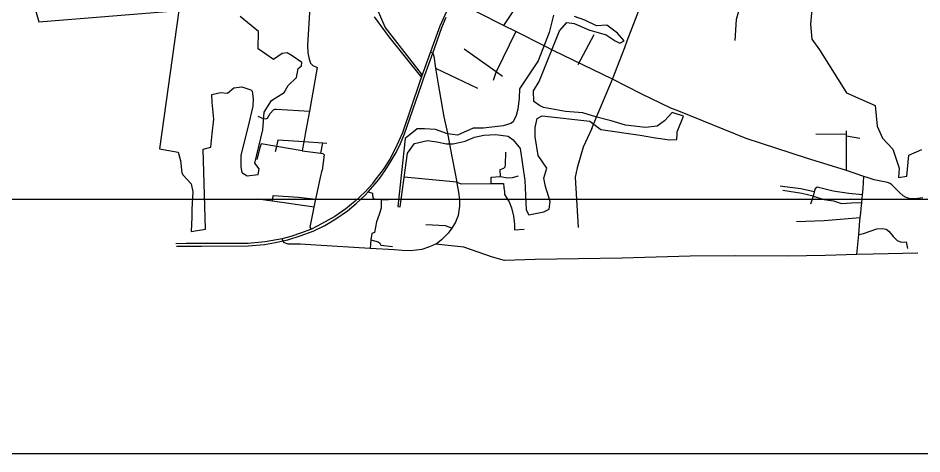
# Model space of a CAD drawing. Header units: metres. Extents: x 5935 to 17898, y -921 to 5308.
# Drawn here: x 8613 to 12924, y -921 to 1158 of the extents above; entities that cross this region are included whole.
import ezdxf

# ---------------------------------------------------------------- set-up
doc = ezdxf.new("R2010")
doc.units = ezdxf.units.M
doc.header["$MEASUREMENT"] = 0
doc.header["$XCLIPFRAME"] = 0
for name, color, linetype in [('图框', 6, 'Continuous'), ('底图', 73, 'Continuous'), ('水网', 141, 'Continuous'), ('路网', 2, 'Continuous')]:
    doc.layers.add(name, color=color, linetype=linetype)
picture_1 = doc.add_image_def('image1.jpg', size_in_pixel=(8192, 4266))

msp = doc.modelspace()

# ---------------------------------------------------------------- linework, layer by layer
at = {"layer": '图框'}
msp.add_lwpolyline([(8125.849015533182, 4720.05688361169), (8125.849015533182, 293.2143694182319), (15377.30044439563, 293.2143694182319), (15377.30044439563, 4720.056883611689), (8125.849015533182, 4720.05688361169)], dxfattribs=at)
at = {"layer": '水网'}
for points in [[(12412.64437956406, 1360.898333478368), (12391.4871403248, 1129.323402254662), (12399.16196302092, 1057.237977625338), (12434.46612303611, 1006.624815014145), (12564.27441753632, 800.7120413118665), (12700.67280239646, 741.2404390481897), (12710.59268936573, 642.1210795153037), (12735.39240678893, 585.1274599784427), (12784.99184163531, 533.0897890751494), (12814.75150254314, 441.4043945427819), (12812.27151047835, 396.8006886400072), (12851.95105835546, 404.2346368204579), (12861.87094532474, 503.3539963533439), (12923.87021856025, 530.6118063483316)], [(8678.711407629078, 1258.840020463174), (8711.395594383215, 1139.871703575825), (9379.086269045552, 1193.524084088561), (9287.35155929042, 533.8037840981304), (9376.723862811416, 517.7003865377172), (9386.979720909705, 478.1738514911904), (9394.30532222421, 419.6160161859443), (9400.165795146826, 407.9044558529221), (9438.258889466288, 366.9139694572441), (9447.049619172689, 328.85138575987), (9441.189146250073, 246.8704297885797), (9441.189146250073, 208.8078292711398), (9438.258889466288, 140.0023849820245), (9507.119517435667, 150.2499939658937), (9495.398571590438, 532.3398495690453), (9532.02657816296, 542.5874585529145), (9539.352179477468, 605.5371310855516), (9546.677780791977, 675.8065267238197), (9539.352179477468, 754.859596816872), (9536.42192269369, 792.9221973343138), (9578.910402188823, 803.1698063181811), (9611.143064230626, 798.77796909079), (9641.910557235587, 825.1289924551402), (9680.003692200004, 829.5208296825313), (9722.492171695141, 814.8813834712691), (9729.817773009649, 809.0255948947251), (9734.213117540374, 772.4269457264398), (9732.74798914848, 737.2922479073058), (9709.306056813082, 636.2799916772948), (9675.608307024328, 504.5248748555405), (9675.608307024328, 447.4309908994491), (9680.003692200004, 421.0799675350972), (9704.910712282352, 404.9765699746839), (9757.655049875777, 412.2962930803131), (9762.050394406502, 438.6473164446652), (9741.538718854874, 464.9983398090153), (9779.631813174345, 624.5684313442725), (9786.957414488854, 709.477273193801), (9822.12029266948, 765.1072226208071), (9882.190231577411, 803.1698063181811), (9901.236778737144, 836.8405696082282), (9940.7950014485, 874.9031533056022), (9949.585731154893, 917.3575742303674), (9964.236933783908, 930.5330859125442), (9965.702062175797, 945.1725489438704), (9920.283325896877, 977.3793608847681), (9896.84143420642, 992.0188070960266), (9871.934373479122, 989.0909212177884), (9830.911022375882, 959.8120119752), (9757.844577262009, 1011.702456832268), (9759.309705653894, 1093.683412803561), (9672.867658916675, 1165.416759790982)], [(10310.63381676756, 1163.177622015197), (10381.88603404277, 1067.610156025219), (10536.21237648589, 874.6260090620726), (10537.13647999292, 892.1700285387469), (10363.40384196727, 1114.701987155195), (10326.92658750188, 1198.959640111827)], [(11166.32854570307, 1171.384149511899), (11145.6367317479, 1089.622981355756), (11093.93408349216, 953.2980541779594), (11004.84105139959, 820.5199913430458), (11003.33096969671, 775.2547353861172), (10995.78072376207, 722.4452925297848), (10988.23047782743, 692.2684608318522), (10974.63998637114, 662.0916291339217), (10962.55957661774, 654.5474085943879), (10926.31834735754, 643.9855166591077), (10832.69515144621, 631.9147974359894), (10782.86343072972, 631.9147974359894), (10722.46138196271, 604.7556371338032), (10708.87089050643, 598.7202775222448), (10660.54925149282, 604.7556371338032), (10603.16728484169, 625.8794210043634), (10551.82552306727, 628.8971092201753), (10517.094334865, 628.8971092201753), (10459.71236821387, 583.6318532632447), (10424.7762481906, 258.6135277471785), (10434.83587248646, 256.8397171242304), (10470.34045273358, 513.45037611505), (10502.88632473426, 560.1606103855864), (10565.0193604892, 573.7597859147045), (10610.58356503218, 567.8471118716534), (10656.73951935343, 558.3867997626382), (10688.10189179756, 557.7955407683673), (10744.90922019295, 570.2121814888743), (10789.88167495766, 589.7240478811092), (10834.26242058903, 598.5930841757872), (10891.06974898442, 602.1406886016174), (10950.24403584797, 595.0454629298893), (10974.50549224268, 577.3074071606023), (11007.64311402164, 535.9185879388442), (11030.20748131393, 382.680965678177), (11035.89346548057, 242.5386738404195), (11049.16078896605, 218.86599384068), (11120.2358349188, 233.0695984765098), (11145.8228449586, 246.3263006219695), (11150.56115154916, 283.2556995872346), (11127.81717423763, 354.2737564065173), (11121.18347184995, 394.0438628428947), (11134.45083598037, 441.3892228423718), (11092.75346972682, 501.9913018073747), (11078.53846866526, 591.0006068641052), (11078.53846866526, 635.5052425724025), (11088.96280006741, 678.1160901200254), (11112.65449559998, 691.3727922654851), (11340.13918138135, 665.5934325173821), (11392.45800702829, 626.6233557465583), (11579.85462257377, 599.0591514115712), (11653.10100286646, 586.7027938110986), (11688.29733183819, 580.9998491831464), (11718.73738915294, 576.2474065398982), (11754.88497245607, 579.0988788538743), (11755.83622678746, 605.7125812041577), (11755.83622678746, 615.217483310722), (11787.2275384336, 690.3061477183255), (11732.05490914753, 707.414964782114), (11695.90736648935, 667.4944028466542), (11661.66229184902, 642.7816708256432), (11605.53840823155, 635.1777558684188), (11509.46200527527, 646.5836283042534), (11441.923110326, 667.4944028466542), (11372.48170671394, 685.5537050750772), (11306.84536107241, 705.5139776327742), (11223.13518313437, 712.1674074253624), (11119.44874552693, 731.1772116384891), (11100.42369954397, 740.6820969249857), (11072.83740522341, 759.6918843180445), (11071.88615089201, 811.0183186893427), (11098.52119088118, 854.7408381034129), (11195.59867887345, 1097.473680335626), (11229.84375351378, 1136.44375710645), (11265.04008248551, 1131.691297643132), (11334.48144545262, 1102.226122978873), (11417.24036905926, 1078.463892942565), (11460.04669203721, 1048.998718278306), (11482.87675534574, 1037.592829022402), (11503.80426934654, 1048.998718278306), (11471.461703369, 1086.06780789979), (11420.09413205345, 1123.136897521273), (11371.58028308713, 1120.285425207296), (11316.40765380106, 1147.849629542283), (11265.99129617195, 1164.958429786004)]]:
    msp.add_lwpolyline(points, dxfattribs=at)
at = {"layer": '路网'}
for p, q in [((11518.16867615564, 1049.534286783926), (11732.13590555547, 1606.837978375528)), ((11284.33387285572, 936.6252637103407), (11359.76991835928, 1079.794276139875)), ((11506.03489278539, 1017.927793816116), (11518.16867615564, 1049.534286783926)), ((11165.44170972428, 1002.962529527873), (11125.26653492546, 1023.033203662757)), ((10604.28020756601, 919.48433785598), (10803.41963771454, 823.0812260842995)), ((10536.40872763565, 878.1222795140111), (10527.04674720487, 850.4653266779259)), ((10537.32154951526, 839.9819775101842), (10547.1287283255, 868.314401567366)), ((11348.57341975442, 631.6152514493206), (11370.05807111508, 682.4205314576737)), ((9983.907820734225, 612.7013098540828), (9979.109949675414, 585.4996311430932)), ((10660.19600349574, 608.0638354154416), (10674.1776554948, 539.3841826910265)), ((12416.91769663526, 604.8682127989941), (12563.81494334436, 604.5044207604712)), ((10056.86659572555, 513.1440082391836), (10066.65154966435, 562.4418854321466)), ((12627.30041327423, 582.8236495711952), (12563.84828066362, 594.4110067458003)), ((10055.47513803562, 397.3108212858551), (10062.92237497589, 432.7478751171492)), ((11279.18804507425, 443.4777266154178), (11270.31581289417, 398.116197127767)), ((10704.91306278578, 375.6823991126494), (10454.85603203534, 399.4671351908819)), ((11270.31581289417, 398.116197127767), (11283.62961727476, 158.4773746071496)), ((12814.64003392591, 327.2165716042855), (12791.6748251254, 350.7674531521388)), ((12928.63114328592, 301.0416831261591), (12891.99593136555, 295.8066653459446)), ((12631.64187340534, 227.4016396421121), (12633.64561652488, 248.8869302071744)), ((9415.098557154673, 81.74666145808258), (9366.119026145923, 81.58580068025003)), ((9368.881819005148, 69.58035893590386), (9415.521630764963, 69.86107649552832)), ((9487.523034005451, 81.98053458045435), (9415.098557154673, 81.74666145808258)), ((9415.521630764963, 69.86107649552832), (9487.511921574389, 70.30265469235565)), ((10444.3029181557, 48.38906368232528), (10408.11300472452, 52.07810481722663))]:
    msp.add_line(p, q, dxfattribs=at)
for points in [[(11207.37575352474, 2448.303831940901), (11201.82093509568, 2350.056854225147), (11190.38843678592, 2147.848878204275), (11184.95605540557, 2098.440697270829), (11173.4455697844, 2035.521187968936), (11155.10013266376, 1965.404571460944), (11133.02552084534, 1906.630179040983), (11131.4336387953, 1902.381870755378), (11089.16562111585, 1818.053235734265), (11071.39903199582, 1789.147075772669), (11021.41657824537, 1718.668030817911), (10987.58660669534, 1673.392840532038), (10938.02712645477, 1606.656067627399), (10813.01537984519, 1444.616010587115), (10751.38889098449, 1361.199797675863), (10729.53692841439, 1326.604542830411), (10719.62943730599, 1310.924364687327), (10682.3040527357, 1246.839735053863), (10624.74071243501, 1118.463514980312), (10579.99031581453, 996.71396225217), (10536.40872763565, 878.1222795140111)], [(11320.05339249505, 1714.926501151092), (11205.12713627426, 1540.218514807906), (11108.55752971491, 1394.716905440587), (10927.95274851567, 1122.633628771093)], [(10360.04519436604, 1564.564188365277), (10021.78982842437, 1637.835399007808), (10008.1977124857, 1508.688696124043), (10005.92677024475, 1235.12185125231), (9992.768840366069, 1029.125817940954), (9994.861683224352, 991.4656822252199), (10001.8302843543, 961.4831304512101), (10007.40732767528, 942.6596935558244), (10019.26289960465, 932.1892341709807), (10039.67885460427, 922.225348415237)], [(11125.26653492546, 1023.033203662757), (10986.26192374437, 1093.196351927157), (10927.95274851567, 1122.633628771093), (10692.36731823443, 1241.552444310311), (10682.3040527357, 1246.839735053863)], [(12049.65245506449, 1205.775317632046), (12048.91773256569, 1189.237875790253), (12038.45371844529, 1150.888774526223), (12031.48511731534, 1050.469618789304)], [(10547.1287283255, 868.314401567366), (10590.59899188487, 989.5690913111083), (10634.58132869473, 1112.279846555471), (10653.90646255484, 1161.216535974212)], [(10986.26192374437, 1093.196351927157), (10892.83143132462, 900.764941302046), (10891.17277452445, 897.3483224021384), (10878.70501726402, 860.5330139276682)], [(10579.99031581453, 996.71396225217), (10590.59899188487, 989.5690913111083), (10596.04258581533, 975.2922129029519), (10604.28020756601, 919.48433785598), (10615.7794806259, 841.6447748378031), (10644.15484593532, 687.0191308841222), (10660.19600349574, 608.0638354154416)], [(10922.99900295495, 879.1225545261168), (10892.83143132462, 900.764941302046), (10740.63545285447, 1009.912538268987)], [(12791.6748251254, 350.7674531521388), (12780.04190244435, 362.6923265731075), (12771.31443231462, 368.498868036002), (12759.39218574485, 372.863472192932), (12696.00682789555, 386.827856000431), (12658.20270740523, 398.168183237698), (12646.32491059511, 402.5718166589848), (12564.2713542944, 430.5135176241511), (12373.52542037426, 489.1770425289051), (12084.85165943487, 583.3821873691976), (11764.40743249564, 713.0649255839288), (11726.603311996, 728.1858017657995), (11584.12551270521, 796.8143977503403), (11447.59216803594, 865.7033147280216), (11165.44170972428, 1002.962529527873)], [(11370.05807111508, 682.4205314576737), (11447.59216803594, 865.7033147280216), (11506.03489278539, 1017.927793816116)], [(10039.67885460427, 922.225348415237), (10002.13082079498, 713.8313021929117), (9983.907820734225, 612.7013098540828)], [(9487.511921574389, 70.30265469235565), (9710.941243485573, 71.65367379776399), (9788.130254085203, 77.99265972935791), (9840.762073694754, 87.03345667702341), (9875.939053184382, 94.85337579521546), (9899.984070804929, 100.192161474295), (9958.371133244626, 118.2868782676869), (10020.47625791563, 140.9020988991597), (10075.99130521438, 168.8692600679696), (10128.6231248351, 199.7072397153006), (10183.72631107552, 238.3651891843529), (10225.6714673145, 272.5027322922015), (10268.44044581524, 313.2132365274356), (10282.96760849564, 329.4898121952192), (10316.14084486573, 366.6672090491393), (10333.00572455584, 388.4645409955756), (10363.84124391435, 429.9938887952939), (10393.04033135532, 476.0569431711099), (10416.48417598477, 516.7682338537761), (10436.63303197457, 559.5060917180143), (10456.40336422531, 606.0372773910984), (10537.32154951526, 839.9819775101842)], [(10527.04674720487, 850.4653266779259), (10445.68336352429, 610.0512574877702), (10411.76429221502, 533.5386586523726), (10385.6375441747, 484.6954569908903), (10354.34571397586, 435.722540842753), (10318.93497279568, 390.2962032071428), (10303.78431211507, 368.4728166311161), (10301.61358206442, 366.1736343008578), (10267.60551112427, 328.749393887736), (10221.15190781562, 284.8302145371326), (10175.96732513516, 247.2632308326774), (10123.27984320468, 211.22928571786), (10060.7738697855, 175.5850422977581), (10012.07164922452, 151.4758589639441), (10006.93980429417, 148.9298754920364), (9965.361959234839, 132.6795882074275), (9913.520524435702, 116.1565474080034), (9872.432427634509, 105.1282710529976), (9791.647891963858, 89.89121949524817), (9711.030343224322, 82.7339051071667), (9487.523034005451, 81.98053458045435)], [(9756.459800024542, 690.0589295252339), (9782.48633589505, 679.0040896711052), (9792.571826285708, 677.6920239323863), (9802.01179401486, 679.97829652616), (9815.013849384177, 702.4257306460404), (9831.61163006446, 719.9888361761459), (9837.144223625799, 722.9117003040499), (9845.593382184421, 723.8859106171057), (10002.13082079498, 713.8313021929117)], [(11348.57341975442, 631.6152514493206), (11308.28692031561, 541.6055923652947), (11279.18804507425, 443.4777266154178)], [(12564.2713542944, 430.5135176241511), (12563.84828066362, 594.4110067458003), (12563.81494334436, 604.5044207604712), (12563.78150591536, 619.0666248574034)], [(9841.28525938562, 521.14597457546), (9846.550653825541, 544.7101926611848), (9853.708566875224, 576.8091769189688), (9976.126609924278, 568.560324762866), (10066.65154966435, 562.4418854321466), (10085.57593489534, 561.1688513605968)], [(9979.109949675414, 585.4996311430932), (9976.126609924278, 568.560324762866), (9968.267411804783, 523.9128318102212), (10056.86659572555, 513.1440082391836), (10066.71832441448, 511.9489007111751), (10073.16373985542, 505.9603973691463), (10062.92237497589, 432.7478751171492)], [(9968.267411804783, 523.9128318102212), (9846.550653825541, 544.7101926611848), (9771.821897395914, 557.4926259605327), (9765.376481966145, 539.0854635708145), (9752.040452715966, 483.4224309161418)], [(10674.1776554948, 539.3841826910265), (10704.91306278578, 375.6823991126494), (10705.83699711508, 370.7850835080372), (10714.06350641421, 328.0219428827168), (10718.99492699562, 291.4160371221715), (10717.75924368485, 260.9935964242668), (10711.59213979451, 215.3469916381055), (10699.25803217574, 184.0933249391728), (10681.58044267541, 154.8921551158764), (10663.8917407552, 131.4456162940823), (10632.64436032532, 99.37372119716564), (10612.89635305575, 84.16272752910118), (10603.53437262496, 79.88911093297611), (10575.07000769584, 66.88638189100855), (10538.46813307425, 54.14347302113856), (10513.79971758558, 50.44134748905161), (10483.36494684501, 47.55765987039739), (10444.3029181557, 48.38906368232528)], [(10868.98683808467, 368.3429100754783), (10868.67508909574, 398.6098899705448), (10913.9042216344, 401.3507851570957), (10912.69086332528, 435.6446198480315), (10930.29046550489, 441.7110101961642), (10935.75628431423, 448.3879215427787), (10937.58192807531, 457.805861002218), (10938.79528638443, 518.5089092677571)], [(10012.07164922452, 151.4758589639441), (10005.40358454457, 160.8934556580261), (10025.53011554575, 255.252058082644), (10030.61751072577, 279.0886651379169), (10033.77894985585, 294.105039714288), (10055.47513803562, 397.3108212858551)], [(10913.9042216344, 401.3507851570957), (10947.28889470457, 395.2713304570989), (10970.35431569538, 397.7005418771059), (11000.09891381583, 405.8972939927243)], [(12633.64561652488, 248.8869302071744), (12636.23942021562, 276.6204585902506), (12639.74594565576, 314.2265499377737), (12642.54007359503, 344.0905944727473), (12646.32491059511, 402.5718166589848)], [(10704.91306278578, 375.6823991126494), (10726.31972685552, 367.0439613903054), (10868.98683808467, 368.3429100754783), (10927.56311233437, 368.8755036112034), (10929.07710719577, 348.8319418010415), (10932.11610926411, 328.8012628871129), (10932.7171821343, 315.4475728440211), (10954.58035725451, 281.4527841139697), (10965.50078231564, 252.3163372431063), (10976.12067094541, 212.2554410820939), (10980.07249488591, 172.4933848622366), (10980.07249488591, 147.6048988973834), (11025.90280042498, 150.0339448912182)], [(12410.29418182469, 328.424628538929), (12345.63990345507, 342.8564846589343), (12269.73112602441, 352.0534328570702), (12247.18889071515, 356.1972370030471)], [(12639.74594565576, 314.2265499377737), (12574.29006991445, 321.6957961259522), (12500.67455973572, 332.7372327203975), (12423.85296042545, 351.1311209079922), (12414.6468545059, 342.8564846589343), (12410.29418182469, 328.424628538929), (12404.41650194584, 308.9785593472534), (12392.56103013551, 269.709880069282)], [(9826.123586385536, 283.8949404004143), (9830.25350970498, 310.9010972370506), (9950.32272330581, 303.5357121721954), (10033.77894985585, 294.105039714288)], [(10282.96760849564, 329.4898121952192), (10302.58206624447, 322.6440403651559), (10302.58206624447, 309.7579949776755), (10305.7992678052, 298.7164620677122), (10314.537850366, 294.5726771605314), (10344.48277274428, 293.0657935355903), (10378.49084367512, 291.3510842541345)], [(12404.41650194584, 308.9785593472534), (12351.16128445512, 321.2281576543229), (12259.61219821593, 335.0365256577843)], [(12404.41650194584, 308.9785593472534), (12456.9704343742, 292.2474573160634), (12502.05490499458, 286.259060285438), (12540.70497248417, 273.8406894536802), (12588.09372265546, 277.0621609840655), (12617.5376842255, 277.5297977928185), (12636.23942021562, 276.6204585902506)], [(12891.99593136555, 295.8066653459446), (12876.57817167512, 294.9363432660812), (12862.61874454564, 297.2615636171886), (12847.79094530551, 302.2107190153674), (12833.54209417573, 309.7709622130842), (12814.64003392591, 327.2165716042855)], [(10025.53011554575, 255.252058082644), (9826.123586385536, 283.8949404004143), (9756.637899405347, 293.8841298021488)], [(10344.48277274428, 293.0657935355903), (10343.98181193417, 250.8744114189521), (10335.24322936593, 220.5040557360389), (10322.82002198419, 186.0028763240316), (10313.15750510527, 135.3944904039726), (10299.35385236426, 130.3414317405895), (10295.90298923573, 99.17898241515469), (10291.46131693481, 59.24836844244237)], [(12613.08489946558, 29.35907736738409), (12622.91440328492, 125.7689732428753), (12628.20212271533, 190.62722549719), (12629.60479295536, 205.5786571343542), (12631.64187340534, 227.4016396421121)], [(12629.60479295536, 205.5786571343542), (12457.43805786504, 190.5753570789584), (12325.40194770417, 185.0546425528937)], [(10681.58044267541, 154.8921551158764), (10650.84513550534, 166.6739682805837), (10557.44808051458, 170.817710353911)], [(12622.91440328492, 125.7689732428753), (12644.67736621483, 130.3024137922675), (12708.16293626374, 151.9305239537843), (12733.92227300538, 154.2296664821096), (12752.79089581503, 150.0859299603962), (12766.12692507452, 140.8891318490841), (12786.37599325462, 116.5072412424833), (12806.15743793456, 96.25626560059573), (12825.01494831501, 88.90397527712592), (12848.48111792563, 90.28093040912606), (12854.92653336658, 58.53401706080147)], [(10408.11300472452, 52.07810481722663), (10291.46131693481, 59.24836844244237), (10033.47841341516, 75.10884887204702), (9959.873915555912, 79.22662631414094), (9901.063879615653, 80.04494844787949), (9883.79815119601, 85.799489315983), (9875.939053184382, 94.85337579521546), (9872.432427634509, 105.1282710529976)], [(10295.90298923573, 99.17898241515469), (10330.64578267469, 90.30686440590034), (10338.92795429474, 84.33164890614535), (10343.05787761419, 75.12193267039218), (10398.27238847597, 67.76965490394468)], [(12904.09637742585, 35.95784776556502), (12690.30724740496, 31.17760267240193), (12613.08489946558, 29.35907736738409), (12462.19137905447, 25.79994596299912), (12284.83713671474, 22.22773183920617), (12034.02315857543, 24.00735530807833), (11817.8518617945, 21.63020176711689), (11494.19043328522, 13.26490056413422), (11285.77812244466, 9.679723139304768), (11079.1580179157, 6.094546752899987), (10933.54100437558, 1.561151697684181), (10875.61035288593, 17.08383409717316), (10738.1752987942, 64.62615650278713), (10603.53437262496, 79.88911093297611)]]:
    msp.add_lwpolyline(points, dxfattribs=at)

# ---------------------------------------------------------------- pictures from other files: only their frames are drawn
at = {"layer": '底图'}
image = msp.add_image(picture_1, insert=(5934.885869356977, -921.2334316399426), size_in_units=(11962.951931909718, 6229.730583682478), dxfattribs=at)
image.set_boundary_path([(-0.5, -0.5), (8191.500000000001, 4265.5)])
image.dxf.clipping = 0

doc.saveas('drawing.dxf')
